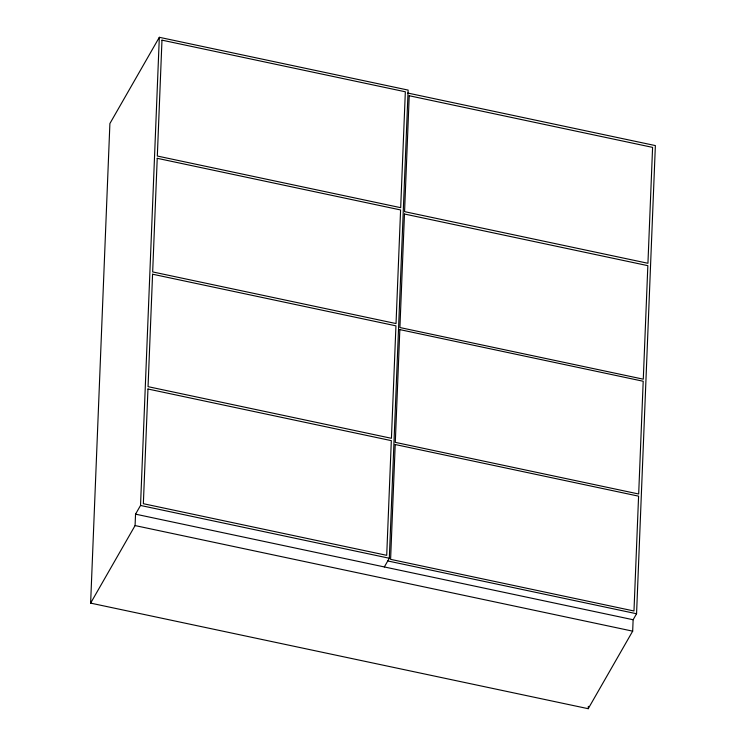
<?xml version="1.0" encoding="UTF-8"?>
<svg xmlns="http://www.w3.org/2000/svg" width="746" height="746" viewBox="0 0 746 746"><rect width="100%" height="100%" fill="white"/><g stroke="black" fill="none" stroke-linecap="round" stroke-linejoin="round"><path stroke-width="1.12" d="M407.708 93.036L655.37 145.582L636.562 613.744L633.13 619.74L632.673 631.153L588.221 708.7L90.63 603.122L109.895 123.538L159.327 37.3L408.127 90.089L389.319 558.25L384.33 566.951M90.63 603.122L135.082 525.576L135.539 514.153L140.528 505.462L159.327 37.3M588.221 708.7L588.314 706.369M140.528 505.462L389.319 558.25M387.771 560.955L636.562 613.744M135.539 514.153L633.13 619.74M135.082 525.576L632.673 631.153M147.96 389.011L143.353 503.699L386.717 555.332L391.324 440.644L147.96 389.011M152.576 274.211L148.053 386.661L391.426 438.303L395.94 325.843L152.576 274.211M157.229 158.311L152.669 271.926L396.033 323.559L400.593 209.952L157.229 158.311M161.975 40.153L157.322 156.035L400.686 207.677L405.339 91.786L161.975 40.153M395.212 444.523L390.596 559.351L633.979 610.993L638.585 496.165L395.212 444.523M399.828 329.611L395.296 442.359L638.679 494.001L643.201 381.253L399.828 329.611M404.472 214.018L399.912 327.541L643.285 379.182L647.845 265.66L404.472 214.018M409.218 95.74L404.565 211.64L647.938 263.282L652.591 147.382L409.218 95.74"/></g></svg>
